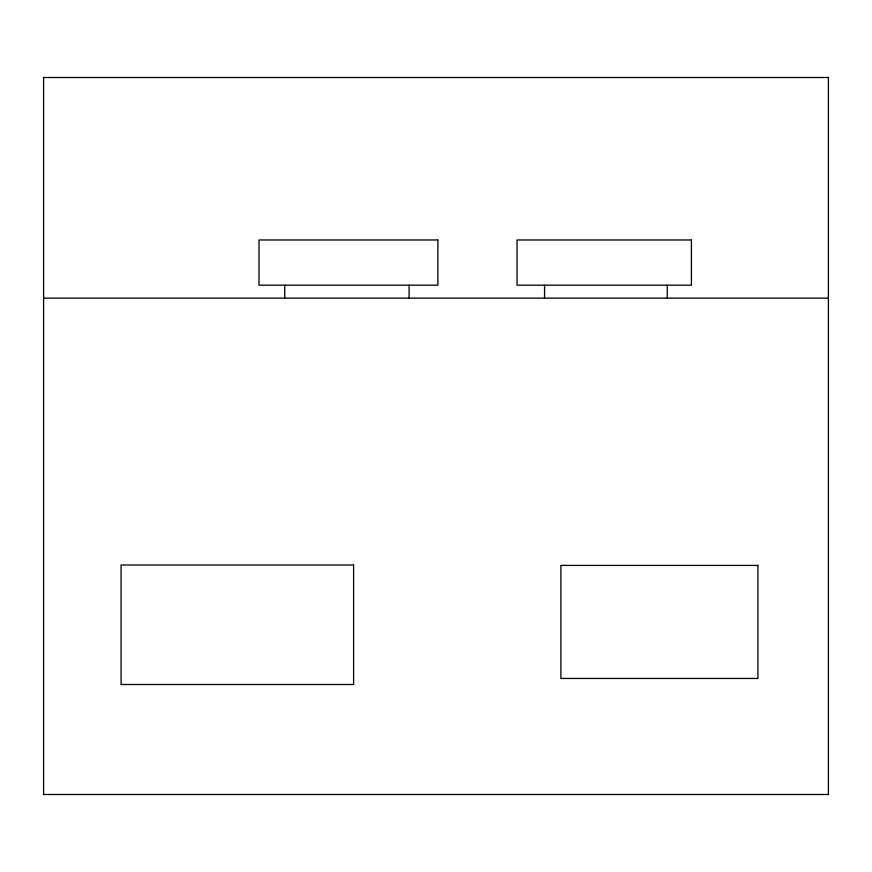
<?xml version="1.0" encoding="UTF-8"?>
<svg xmlns="http://www.w3.org/2000/svg" width="872" height="872" viewBox="0 0 872 872"><rect width="100%" height="100%" fill="white"/><g stroke="black" fill="none" stroke-linecap="round" stroke-linejoin="round"><path stroke-width="1.31" d="M43.6 298.115L828.4 298.115M667.276 285.188L667.276 298.115M544.553 285.188L544.553 298.115M409.11 285.188L409.11 298.115M284.697 285.188L284.697 298.115M828.4 77.51L43.6 77.51L43.6 794.49L828.4 794.49L828.4 77.51M437.875 239.974L259.006 239.974L259.006 285.188L437.875 285.188L437.875 239.974M691.42 239.974L517.02 239.974L517.02 285.188L691.42 285.188L691.42 239.974M353.607 565.002L121.077 565.002L121.077 684.498L353.607 684.498L353.607 565.002M757.899 565.416L560.892 565.416L560.892 678.449L757.899 678.449L757.899 565.416"/></g></svg>
